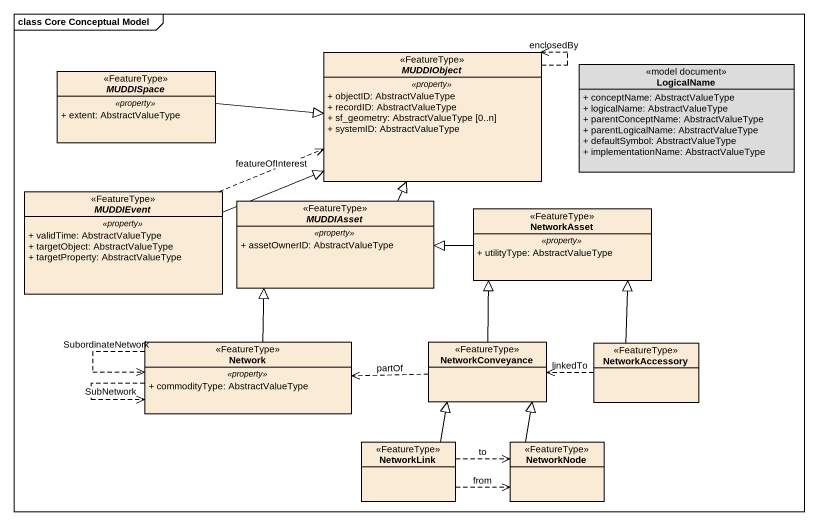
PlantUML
@startuml
mainframe class Core Conceptual Model
hide circle
hide empty members
skinparam classAttributeIconSize 0
abstract class MUDDIObject <<FeatureType>> #FAEBD7 {
  .. <<property>> ..
  + objectID: AbstractValueType
  + recordID: AbstractValueType
  + sf_geometry: AbstractValueType [0..n]
  + systemID: AbstractValueType
}
class LogicalName <<model document>> #DCDCDC {
  + conceptName: AbstractValueType
  + logicalName: AbstractValueType
  + parentConceptName: AbstractValueType
  + parentLogicalName: AbstractValueType
  + defaultSymbol: AbstractValueType
  + implementationName: AbstractValueType
}
abstract class MUDDISpace <<FeatureType>> #FAEBD7 {
  .. <<property>> ..
  + extent: AbstractValueType
}
abstract class MUDDIEvent <<FeatureType>> #FAEBD7 {
  .. <<property>> ..
  + validTime: AbstractValueType
  + targetObject: AbstractValueType
  + targetProperty: AbstractValueType
}
abstract class MUDDIAsset <<FeatureType>> #FAEBD7 {
  .. <<property>> ..
  + assetOwnerID: AbstractValueType
}
class NetworkAsset <<FeatureType>> #FAEBD7 {
  .. <<property>> ..
  + utilityType: AbstractValueType
}
class "Network" as Network_ <<FeatureType>> #FAEBD7 {
  .. <<property>> ..
  + commodityType: AbstractValueType
}
class NetworkConveyance <<FeatureType>> #FAEBD7
class NetworkAccessory <<FeatureType>> #FAEBD7
class NetworkLink <<FeatureType>> #FAEBD7
class NetworkNode <<FeatureType>> #FAEBD7
MUDDIObject ..> MUDDIObject : enclosedBy
MUDDISpace -right-|> MUDDIObject
MUDDIEvent -right-|> MUDDIObject
MUDDIEvent .right.> MUDDIObject : featureOfInterest
MUDDIAsset -up-|> MUDDIObject
NetworkAsset -left-|> MUDDIAsset
Network_ -up-|> MUDDIAsset
Network_ ..> Network_ : SubordinateNetwork
Network_ ..> Network_ : SubNetwork
NetworkConveyance -up-|> NetworkAsset
NetworkConveyance .left.> Network_ : partOf
NetworkAccessory -up-|> NetworkAsset
NetworkAccessory .left.> NetworkConveyance : linkedTo
NetworkLink -up-|> NetworkConveyance
NetworkLink .right.> NetworkNode : from
NetworkLink .right.> NetworkNode : to
NetworkNode -up-|> NetworkConveyance
@enduml
